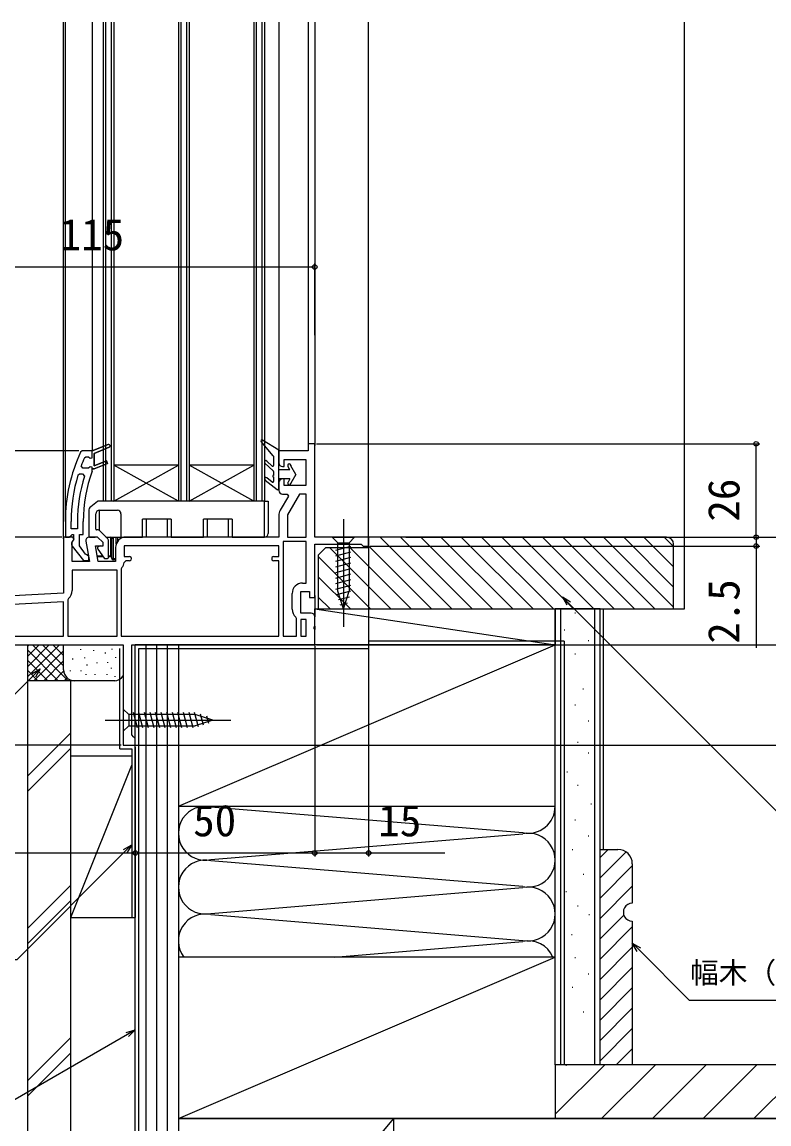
# Model space of a CAD drawing. Units: millimetres, scale not verified. Extents: x -525 to 525, y -783 to 778.
# Drawn here: x 128.4 to 336.6, y 81.8 to 388.8 of the extents above; entities that cross this region are included whole.
import ezdxf
from ezdxf.enums import TextEntityAlignment as Align

# ---------------------------------------------------------------- set-up
doc = ezdxf.new("R2010")
doc.units = ezdxf.units.MM
doc.header["$LTSCALE"] = 4
for name, color, linetype in [('0-2_YKK_11', 7, 'Continuous'), ('0-3_YKK_12', 2, 'Continuous'), ('0-4_YKK_13', 4, 'Continuous'), ('0-6_YKK_D', 6, 'Continuous'), ('0-8_YSS_K', 3, 'Continuous'), ('0-9_YSS_KE', 3, 'Continuous')]:
    doc.layers.add(name, color=color, linetype=linetype)
doc.styles.add('ＭＳ ゴシック', font='')
doc.styles.get('ＭＳ ゴシック').set_extended_font_data('MS Gothic')

msp = doc.modelspace()

# ---------------------------------------------------------------- linework, layer by layer
at = {"layer": '0-2_YKK_11'}
for p, q in [((200, 260.5), (200, 258.3)), ((203.7, 225.2), (203.7, 229.6))]:
    msp.add_line(p, q, dxfattribs=at)
for points in [[(145.795, 267.399), (146.253, 267.699), (146.925, 267.699), (147.41, 267.324), (148, 267.399), (148, 269.299), (152.452, 271.071), (148, 269.299), (145.218, 269.299), (144.764, 269.01)], [(152.748, 270.328), (148.5, 268.637), (148.5, 265.16), (151.952, 266.534), (152.248, 265.791), (148.5, 264.299), (148, 264.299), (148, 264.799), (147.41, 264.874), (146.925, 264.499), (146.9, 264.499), (145.365, 264.499), (144.896, 265.174)], [(147.97, 263.682), (148, 263.853), (148, 264.299), (148.5, 264.299), (152.248, 265.791), (151.952, 266.534), (148.5, 265.16), (148.5, 268.637), (152.748, 270.328)], [(209, 224.1), (206.1, 224.1), (206.1, 230.1), (208.5, 230.1), (208.5, 228.5), (210, 228.5), (210, 243.3), (222.908, 243.3), (223.204, 243.05), (223.5, 242.8), (225, 242.8), (225, 245.3), (210, 245.3), (210, 271.3), (208.2, 271.3), (208.2, 269.3), (200, 269.3), (200, 266)], [(201, 265), (201.5, 265), (201.5, 266.9), (207.5, 266.9), (207.5, 259.7), (201.5, 259.7), (201.5, 261.5), (201, 261.5)], [(144.009, 262.544), (144.487, 262.899), (145.324, 262.899), (145.801, 262.252)], [(201, 257.3), (202.345, 257.3), (202.673, 256.733), (200.389, 252.777)], [(140.5, 249.667), (140.5, 245.299), (141.6, 245.299), (142.096, 245.737), (142.394, 245.999), (142.8, 245.999), (142.8, 244.599), (142.6, 244.199)], [(143.9, 249.667), (143.9, 247.599), (142.1, 247.599), (142.1, 249.667)], [(142.413, 242.783), (145.525, 238.799), (147, 238.799), (147, 239.901), (146.525, 240.4), (146.155, 240.592), (144.4, 242.838), (144.4, 245.999), (145.5, 245.999), (145.5, 249.667)], [(200, 251.327), (200, 245.3), (157.4, 245.3)], [(146.215, 244.126), (147.207, 238.5), (142.4, 238.5), (142.4, 243.856), (142.942, 244.724), (142.623, 245.3), (140, 245.3), (140, 229.658), (95.948, 227.35)], [(154.5, 242.4), (154.5, 238.5), (149.644, 238.5), (148.868, 242.9), (151, 242.9), (151, 243.8), (149.5, 245.3), (147.2, 245.3)], [(198.6, 239.9), (200, 239.9), (200, 242.9), (156.9, 242.9), (156.9, 239.9), (158.3, 239.9)], [(201.2, 244.1), (201.2, 217.7), (204.9, 217.7), (204.9, 222.608), (204.722, 222.99)], [(206.6, 232.5), (207.6, 232.5), (207.6, 244.1), (201.2, 244.1)], [(156.1, 217.7), (200, 217.7), (200, 238.7), (198.6, 238.7)], [(156.238, 236.845), (156.1, 236.5), (156.1, 217.7)], [(158.3, 238.7), (157.384, 238.7), (156.887, 238.252)], [(154.9, 217.7), (154.9, 236.1), (142.4, 236.1), (142.4, 230.435)], [(141.376, 228.224), (141.2, 227.842), (141.2, 217.7), (154.9, 217.7)], [(96, 215.3), (156.6, 215.3), (156.6, 187.3), (160, 187.3), (160, 189.2), (159.5, 189.7), (159, 190.2), (159, 215.3), (210, 215.3), (210, 219.542), (209.88, 219.725), (209.88, 220.275), (210, 220.458), (210, 223.1)]]:
    msp.add_lwpolyline(points, dxfattribs=at)
for points in [[(207.6, 245.3), (207.6, 257.3), (205.771, 257.3), (202.4, 251.461), (202.4, 245.3)], [(140, 227.255), (97.4, 225.022), (97.4, 217.7), (140, 217.7)], [(207.6, 217.7), (207.6, 222.3), (206.1, 222.3), (206.1, 217.7)]]:
    msp.add_lwpolyline(points, close=True, dxfattribs=at)
for centre, radius, start, end in [((152.6, 270.699), 0.4, 291.69939, 111.69941), ((152.6, 270.699), 0.4, 291.69939, 111.69941), ((186.5, 249.667), 46, 155.13402, 179.99999), ((186.5, 249.667), 44.4, 156.46078, 159.55779), ((201, 266), 1, 180.00001, 269.99999), ((186.5, 249.667), 44.4, 163.13981, 180.00001), ((186.5, 249.667), 42.6, 162.81723, 180.00001), ((186.5, 249.667), 41, 160.01112, 180.00001), ((201, 260.5), 1, 90.00001, 179.99999), ((201, 258.3), 1, 180.00001, 269.99999), ((202.9, 251.327), 2.9, 150.00001, 180.00002), ((143.2, 243.399), 1, 126.86989, 218.08672), ((147.2, 244.3), 1, 90, 189.99998), ((157.4, 242.4), 2.9, 90.00001, 179.99999), ((158.3, 239.3), 0.6, 269.99999, 90.00001), ((198.6, 239.3), 0.6, 89.99999, 270.00001), ((154.5, 238.5), 2.4, 316.39716, 354.0622), ((139.5, 230.435), 2.9, 310.32022, 0.00001), ((206.6, 229.6), 2.9, 90.00001, 179.99999), ((206.6, 225.2), 2.9, 180.00001, 229.63901), ((209, 223.1), 1, 0.00001, 89.99999)]:
    msp.add_arc(centre, radius, start, end, dxfattribs=at)
at = {"layer": '0-3_YKK_12'}
for p, q in [((140, 244.8), (140, 388.8)), ((140.5, 249.667), (140.5, 388.8)), ((148, 388.8), (148, 269.299)), ((151, 388.8), (151, 255.3)), ((151.7, 388.8), (151.7, 255.3)), ((153.3, 388.8), (153.3, 255.3)), ((154, 388.8), (154, 255.3)), ((172, 388.8), (172, 255.3)), ((172.7, 388.8), (172.7, 255.3)), ((174.3, 388.8), (174.3, 255.3)), ((175, 388.8), (175, 255.3)), ((193, 388.8), (193, 255.3)), ((193.7, 388.8), (193.7, 255.3)), ((195.3, 388.8), (195.3, 255.3)), ((196, 388.8), (196, 255.3)), ((200, 388.8), (200, 268.8)), ((208.2, 388.8), (208.2, 270.8)), ((210, 388.8), (210, 270.8)), ((225, 243.761), (225, 388.8)), ((172, 265.3), (154, 265.3)), ((172, 255.3), (154, 265.3)), ((154, 255.3), (172, 265.3)), ((193, 265.3), (175, 265.3)), ((193, 255.3), (175, 265.3)), ((175, 255.3), (193, 265.3)), ((196, 255.3), (151, 255.3)), ((210, 229), (210, 223.1)), ((210, 220.458), (210, 219.542))]:
    msp.add_line(p, q, dxfattribs=at)
at = {"layer": '0-4_YKK_13'}
for p, q in [((198.452, 267.956), (195.072, 271.905)), ((200, 269.5), (195.46, 272.354)), ((198.5, 267.826), (198.5, 265.252)), ((200, 258.8), (200, 269.5)), ((198.436, 263.759), (196.128, 265.907)), ((198.164, 265.105), (196.672, 266.493)), ((202.5, 265.3), (202.5, 265.068)), ((203.055, 264), (202.554, 264.868)), ((203.3, 265.3), (203.3, 265.175)), ((204.7, 262.75), (203.3, 265.175)), ((196.154, 261.185), (199.516, 258.563)), ((198.177, 260.627), (196.645, 261.816)), ((198.5, 263.613), (198.5, 262.478)), ((198.5, 262.078), (198.5, 260.785)), ((203.055, 264), (200, 264)), ((203.055, 261.5), (200, 261.5)), ((203.055, 261.5), (202.554, 260.632)), ((204.7, 262.75), (203.3, 260.325)), ((202.5, 260.432), (202.5, 260.2)), ((203.3, 260.325), (203.3, 260.2)), ((149.418, 255.234), (147.563, 253.75)), ((196, 255.3), (149.605, 255.3)), ((196, 255.3), (197, 255.3)), ((196, 245.3), (196, 255.3)), ((197, 255.3), (197, 246.3)), ((147, 252.579), (147, 245.5)), ((149, 247.5), (149, 251.8)), ((150, 252.8), (155, 252.8)), ((150, 247.128), (150, 252.8)), ((156, 251.8), (156, 245.3)), ((170, 250.3), (162, 250.3)), ((162, 245.3), (162, 250.3)), ((169, 245.3), (169, 250.3)), ((170, 250.3), (170, 245.3)), ((187, 250.3), (179, 250.3)), ((179, 245.3), (179, 250.3)), ((186, 245.3), (186, 250.3)), ((187, 250.3), (187, 245.3)), ((218, 250.3), (218, 220.3)), ((149.621, 247.3), (149.2, 247.3)), ((152.354, 244.775), (149.975, 247.154)), ((147, 245.28), (147, 245.3)), ((147.2, 245.3), (147, 245.3)), ((147.2, 245.3), (148.793, 245.3)), ((150.193, 242.9), (149.6, 242.558)), ((151.828, 245.3), (156, 245.3)), ((152.5, 239.6), (152.5, 244.421)), ((153.5, 239.3), (153.5, 245)), ((153.5, 245), (153.8, 245)), ((153.8, 245), (153.8, 239.3)), ((154.7, 243.458), (154.7, 245.3)), ((155, 245.3), (155, 244.028)), ((156, 245.3), (162, 245.3)), ((170, 245.3), (169, 245.3)), ((170, 245.3), (179, 245.3)), ((187, 245.3), (186, 245.3)), ((187, 245.3), (196, 245.3)), ((214.9, 245.3), (221.1, 245.3)), ((214.9, 245.3), (216.45, 243.75)), ((215.9, 241.665), (220.1, 242.79)), ((216.45, 230.216), (216.45, 243.75)), ((216.45, 243.75), (219.55, 243.75)), ((221.1, 245.3), (219.55, 243.75)), ((219.55, 243.75), (219.55, 230.216)), ((149.362, 240.1), (150.83, 240.1)), ((151.04, 239.8), (149.415, 239.8)), ((149.5, 242.385), (149.5, 242.063)), ((149.536, 241.948), (151.301, 239.428)), ((152.5, 240.1), (153.2, 240.1)), ((153.2, 239.8), (152.5, 239.8)), ((153.2, 240.1), (153.2, 239.8)), ((215.9, 240.112), (220.1, 241.237)), ((215.9, 238.559), (220.1, 239.684)), ((151.547, 239.3), (152.2, 239.3)), ((153.8, 239.3), (154.5, 239.3)), ((154.5, 239), (153.8, 239)), ((215.9, 237.006), (220.1, 238.131)), ((215.9, 235.453), (220.1, 236.579)), ((215.9, 233.9), (220.1, 235.026)), ((215.9, 232.347), (220.1, 233.473)), ((215.9, 230.794), (220.1, 231.92)), ((216.159, 229.311), (220.1, 230.367)), ((218, 225.3), (216.45, 230.216)), ((216.61, 227.879), (219.646, 228.692)), ((218, 225.3), (219.55, 230.216)), ((217.062, 226.447), (219.112, 226.996)), ((156.6, 197.4), (156.6, 191.2)), ((156.6, 197.4), (158.15, 195.85)), ((151.6, 194.3), (186.6, 194.3)), ((176.684, 195.85), (158.15, 195.85)), ((158.15, 195.85), (158.15, 192.75)), ((160.576, 192.2), (159.451, 196.4)), ((162.129, 192.2), (161.004, 196.4)), ((163.682, 192.2), (162.557, 196.4)), ((165.235, 192.2), (164.11, 196.4)), ((166.788, 192.2), (165.663, 196.4)), ((168.341, 192.2), (167.216, 196.4)), ((169.894, 192.2), (168.769, 196.4)), ((171.447, 192.2), (170.321, 196.4)), ((173, 192.2), (171.874, 196.4)), ((174.553, 192.2), (173.427, 196.4)), ((176.106, 192.2), (174.98, 196.4)), ((177.589, 192.459), (176.533, 196.4)), ((181.6, 194.3), (176.684, 195.85)), ((181.6, 194.3), (176.684, 192.75)), ((179.021, 192.91), (178.208, 195.946)), ((180.453, 193.362), (179.904, 195.412)), ((156.6, 191.2), (158.15, 192.75)), ((158.15, 192.75), (176.684, 192.75))]:
    msp.add_line(p, q, dxfattribs=at)
for points in [[(163, 250.3), (163, 245.3), (162, 245.3)], [(180, 250.3), (180, 245.3), (179, 245.3)], [(153.5, 240.1), (153.2, 240.1), (153.2, 245.3)], [(153.8, 239), (153.8, 239.3), (153.5, 239.3)]]:
    msp.add_lwpolyline(points, dxfattribs=at)
for centre, radius, start, end in [((195.3, 272.1), 0.3, 57.84718, 220.56105), ((198.3, 267.826), 0.2, 0, 40.56105), ((196.4, 266.2), 0.4, 47.0674, 227.0674), ((198.3, 265.252), 0.2, 227.0674, 0), ((202.9, 265.3), 0.4, 0, 180), ((202.9, 265.068), 0.4, 180, 210), ((196.4, 261.5), 0.4, 52.18768, 232.05449), ((198.5, 262.278), 0.2, 90, 270), ((198.3, 263.613), 0.2, 0, 47.0674), ((198.3, 260.785), 0.2, 232.18768, 0), ((199.7, 258.8), 0.3, 232.05449, 0), ((202.9, 260.432), 0.4, 150, 180), ((202.9, 260.2), 0.4, 180, 0), ((149.605, 255), 0.3, 90, 128.65981), ((148.5, 252.579), 1.5, 128.65981, 180), ((150, 251.8), 1, 90, 180), ((155, 251.8), 1, 0, 90), ((149.2, 247.5), 0.2, 180, 270), ((149.621, 246.8), 0.5, 45, 90), ((196, 246.3), 1, 270, 0), ((147.2, 245.5), 0.2, 180, 270), ((149.7, 242.385), 0.2, 120, 180), ((152, 244.421), 0.5, 0, 45), ((153.2, 245), 0.3, 0, 90), ((153.2, 245), 0.6, 0, 30), ((149.7, 242.063), 0.2, 180, 215), ((152.2, 239.6), 0.3, 270, 0), ((153.2, 239.5), 0.3, 0, 90), ((151.547, 239.6), 0.3, 215, 270), ((153.8, 239.3), 0.3, 180, 270)]:
    msp.add_arc(centre, radius, start, end, dxfattribs=at)
at = {"layer": '0-6_YKK_D'}
for p, q in [((95, 320.559), (210, 320.559)), ((210, 301.559), (210, 321.559)), ((210.5, 271.3), (334, 271.3)), ((333, 245.3), (333, 271.3)), ((144.218, 269.299), (74, 269.299)), ((333, 245.3), (333, 247.85)), ((139.5, 245.3), (74, 245.3)), ((138.5, 245.3), (74, 245.3)), ((225.45, 242.8), (334, 242.8)), ((235.361, 245.3), (334, 245.3)), ((235.361, 245.3), (334, 245.3)), ((235.361, 245.3), (354, 245.3)), ((235.361, 245.3), (354, 245.3)), ((333, 245.3), (333, 242.8)), ((333, 242.8), (333, 214.473)), ((225, 242.3), (225, 156.3)), ((210, 215.05), (210, 156.3)), ((210.5, 215.3), (354, 215.3)), ((224.75, 215.3), (374, 215.3)), ((224.75, 215.3), (374, 215.3)), ((210, 214.05), (210, 156.3)), ((156.1, 187.3), (74, 187.3)), ((159.3, 187.3), (374, 187.3)), ((160, 186.8), (160, 156.3)), ((160, 186.8), (160, 156.3)), ((95, 157.3), (160, 157.3)), ((160, 157.3), (210, 157.3))]:
    msp.add_line(p, q, dxfattribs=at)
for points in [[(280.331, 226.332), (279.011, 228.618), (281.298, 227.298)], [(279.011, 228.618), (280.814, 226.815), (341.11, 166.52), (398.043, 166.52)], [(133.498, 208.6), (131.695, 206.797), (82.198, 157.3), (-5.231, 157.3)], [(131.211, 207.28), (133.498, 208.6), (132.178, 206.314)], [(159, 159.599), (157.197, 157.796), (126.945, 127.543), (37.985, 127.543)], [(156.714, 158.279), (159, 159.599), (157.68, 157.312)], [(210, 157.3), (225, 157.3), (246.277, 157.3)], [(299.82, 129.894), (298.5, 132.18), (300.786, 130.86)], [(298.5, 132.18), (300.303, 130.377), (314.367, 116.313), (371.393, 116.313)], [(160, 108.006), (157.792, 106.731), (120.498, 85.2), (32.215, 85.2)], [(157.45, 107.323), (160, 108.006), (158.133, 106.14)]]:
    msp.add_lwpolyline(points, dxfattribs=at)
for centre in [(210, 320.559), (333, 271.3), (333, 245.3), (333, 245.3), (333, 242.8), (160, 157.3), (160, 157.3), (210, 157.3), (210, 157.3), (225, 157.3)]:
    msp.add_circle(centre, 0.637, dxfattribs=at)
at = {"layer": '0-8_YSS_K'}
for p, q in [((313, 225.3), (313, 388.8)), ((225, 242.853), (242.553, 225.3)), ((228.21, 245.3), (248.21, 225.3)), ((233.867, 245.3), (253.867, 225.3)), ((239.524, 245.3), (259.524, 225.3)), ((245.181, 245.3), (265.181, 225.3)), ((250.837, 245.3), (270.837, 225.3)), ((256.494, 245.3), (276.494, 225.3)), ((262.151, 245.3), (282.151, 225.3)), ((267.808, 245.3), (287.808, 225.3)), ((273.465, 245.3), (293.465, 225.3)), ((279.122, 245.3), (299.122, 225.3)), ((284.779, 245.3), (304.779, 225.3)), ((290.435, 245.3), (310, 225.735)), ((296.092, 245.3), (310, 231.392)), ((301.749, 245.3), (310, 237.049)), ((307.406, 245.3), (310, 242.706)), ((211, 239.883), (225.583, 225.3)), ((214.24, 242.3), (231.24, 225.3)), ((219.896, 242.3), (236.896, 225.3)), ((211, 234.226), (219.926, 225.3)), ((211, 228.569), (214.269, 225.3)), ((278.5, 225.3), (278.5, 98.299)), ((282.469, 224.191), (282.669, 224.191)), ((288, 225.3), (288, 98.299)), ((290.5, 158.3), (290.5, 225.3)), ((310, 225.3), (313, 225.3)), ((279.485, 219.47), (279.685, 219.47)), ((130, 205.3), (130, 215.3)), ((130, 206.442), (138.858, 215.3)), ((130, 209.271), (136.029, 215.3)), ((130, 212.099), (133.201, 215.3)), ((130, 214.927), (130.373, 215.3)), ((131.314, 215.3), (141.314, 205.3)), ((134.142, 215.3), (140, 209.442)), ((136.971, 215.3), (140, 212.271)), ((139.799, 215.3), (140, 215.099)), ((140, 208.3), (140, 215.3)), ((172, 215.3), (160, 215.3)), ((160, -20.05), (160, 215.3)), ((163, -20.05), (163, 215.3)), ((166, -20.05), (166, 215.3)), ((169, -20.05), (169, 215.3)), ((172, 215.3), (172, -20.05)), ((172, 170.3), (277, 215.3)), ((277, 215.3), (210, 215.3)), ((286.199, 216.486), (286.399, 216.486)), ((130, 213.785), (138.485, 205.3)), ((131.686, 205.3), (140, 213.614)), ((144.755, 214.084), (144.755, 213.884)), ((148.349, 213.78), (148.349, 213.58)), ((151.566, 213.112), (151.566, 212.912)), ((153.415, 214.196), (153.415, 213.996)), ((154.502, 211.889), (154.502, 211.689)), ((282.469, 212.756), (282.669, 212.756)), ((130, 210.957), (135.657, 205.3)), ((134.515, 205.3), (140, 210.785)), ((142.495, 211.443), (142.495, 211.243)), ((145.842, 211.777), (145.842, 211.577)), ((146.501, 209.774), (146.501, 209.574)), ((149.294, 210.377), (149.294, 210.177)), ((152.233, 210.442), (152.233, 210.242)), ((153.246, 208.91), (153.246, 208.71)), ((130, 208.128), (132.828, 205.3)), ((137.343, 205.3), (140.018, 207.975)), ((140.172, 205.3), (140.966, 206.095)), ((141.828, 208.105), (141.828, 207.905)), ((144.841, 208.105), (144.841, 207.905)), ((146.167, 207.104), (146.167, 206.904)), ((148.682, 207.104), (148.682, 206.904)), ((152.064, 207.104), (152.064, 206.904)), ((154.333, 206.603), (154.333, 206.403)), ((279.485, 207.534), (279.685, 207.534)), ((143, 205.3), (130, 205.3)), ((154.351, 205.3), (143, 205.3)), ((284.707, 203.058), (284.907, 203.058)), ((282.469, 198.582), (282.669, 198.582)), ((286.199, 194.106), (286.399, 194.106)), ((142, 190.758), (130, 178.758)), ((279.485, 191.122), (279.685, 191.122)), ((283.215, 188.138), (283.415, 188.138)), ((130, 174.515), (142, 186.515)), ((142, 139.3), (142, 184.3)), ((159, 184.3), (142, 184.3)), ((160, 184.3), (160, 139.3)), ((286.199, 185.154), (286.399, 185.154)), ((142, 139.3), (159, 181.8)), ((280.231, 179.932), (280.431, 179.932)), ((283.215, 176.203), (283.415, 176.203)), ((181.032, 170.142), (267.968, 162.958)), ((286.945, 170.981), (287.145, 170.981)), ((282.469, 166.505), (282.669, 166.505)), ((181.032, 155.458), (267.968, 162.642)), ((286.199, 162.029), (286.399, 162.029)), ((281.723, 158.299), (281.923, 158.299)), ((289.5, 155.998), (291.802, 158.3)), ((289.5, 150.341), (296.76, 157.601)), ((267.968, 147.958), (181.032, 155.142)), ((289.5, 144.684), (298.5, 153.684)), ((298.5, 154.3), (298.5, 143.3)), ((284.783, 151.368), (284.983, 151.368)), ((142, 148.331), (130, 136.331)), ((181.032, 140.458), (267.968, 147.642)), ((289.5, 139.027), (298.5, 148.027)), ((279.981, 146.566), (280.181, 146.566)), ((142, 144.089), (130, 132.089)), ((283.182, 142.565), (283.382, 142.565)), ((142, 139.3), (160, 139.3)), ((181.032, 140.142), (267.968, 132.958)), ((286.384, 140.164), (286.584, 140.164)), ((289.5, 133.371), (296.131, 140.002)), ((289.5, 127.714), (298.5, 136.714)), ((215.424, 128.3), (267.968, 132.642)), ((281.582, 134.561), (281.782, 134.561)), ((289.5, 122.057), (298.5, 131.057)), ((172, 83.3), (277, 128.3)), ((282.469, 128.136), (282.669, 128.136)), ((286.199, 123.66), (286.399, 123.66)), ((289.5, 116.4), (298.5, 125.4)), ((281.723, 119.93), (281.923, 119.93)), ((289.5, 110.743), (298.5, 119.743)), ((289.5, 105.086), (298.5, 114.086)), ((284.783, 112.999), (284.983, 112.999)), ((289.5, 99.429), (298.5, 108.429)), ((142, 105.905), (130, 93.905)), ((142, 101.662), (130, 89.662)), ((294.027, 98.3), (298.5, 102.773)), ((277, 84.499), (290.801, 98.3)), ((289.943, 83.3), (304.943, 98.3)), ((304.085, 83.3), (319.085, 98.3)), ((318.227, 83.3), (333.227, 98.3)), ((332.369, 83.3), (347.369, 98.3)), ((279.981, 98.198), (280.181, 98.198)), ((172, 11.3), (232, 83.3))]:
    msp.add_line(p, q, dxfattribs=at)
for points in [[(210, 225.3), (277, 225.3), (277, 215.3)], [(210, 215.3), (210, 225.3), (277, 215.3)], [(289.5, 98.3), (289.5, 158.3), (294.5, 158.3)], [(298.5, 138.3), (298.5, 98.3), (289.5, 98.3)]]:
    msp.add_lwpolyline(points, dxfattribs=at)
for centre, radius, start, end in [((143, 208.3), 3, 180, 270), ((154.1, 208.3), 3, 270, 326.44238), ((179.5, 162.8), 7.5, 78.21647, 281.78351), ((269.5, 170.3), 7.5, 258.21646, 0), ((269.5, 155.3), 7.5, 258.21646, 101.78354), ((294.5, 154.3), 4, 0.00001, 89.99999), ((179.5, 147.8), 7.5, 78.21647, 281.78351), ((269.5, 140.3), 7.5, 258.21646, 101.78354), ((298.5, 140.8), 2.5, 89.99999, 270.00001), ((179.5, 132.8), 7.5, 78.21647, 216.8699), ((269.5, 125.3), 7.5, 23.57819, 101.78354)]:
    msp.add_arc(centre, radius, start, end, dxfattribs=at)
at = {"layer": '0-9_YSS_KE'}
for p, q in [((289.5, 225.3), (277, 225.3)), ((277, 98.299), (277, 225.3)), ((289.5, 98.299), (289.5, 225.3)), ((279.5, 216.3), (225, 216.3)), ((279.5, 216.3), (279.5, 98.3)), ((155.651, 186.3), (155.651, 214.3)), ((130, -20.05), (130, 205.3)), ((289.5, 98.299), (277, 98.299)), ((383.5, 83.3), (232, 83.3)), ((232, 71.3), (232, 83.3))]:
    msp.add_line(p, q, dxfattribs=at)
for points in [[(308, 245.3), (225, 245.3), (225, 242.3), (213, 242.3), (211, 240.3), (211, 225.3)], [(211, 225.3), (310, 225.3), (310, 243.3)], [(161, -20.05), (161, 214.3), (225, 214.3)], [(142, -20.05), (142, 205.3), (130, 205.3)], [(155.651, 186.3), (159, 186.3), (159, 139.3)], [(172, 128.3), (172, 83.3), (172, -20.05)], [(277, 98.299), (277, 128.3), (172, 128.3), (172, 83.3), (277, 83.3)], [(383.5, 98.3), (277, 98.3), (277, 83.3), (383.5, 83.3)], [(172, 83.3), (172, 11.3), (232, 11.3)], [(232, 11.3), (232, 83.3), (172, 83.3)]]:
    msp.add_lwpolyline(points, dxfattribs=at)
msp.add_lwpolyline([(277, 170.3), (277, 215.3), (172, 215.3), (172, 170.3)], close=True, dxfattribs=at)
msp.add_arc((308, 243.3), 2, 0.00001, 89.99999, dxfattribs=at)

# ---------------------------------------------------------------- texts
at = {"layer": '0-6_YKK_D', "style": 'ＭＳ ゴシック'}
for s, height, p in [('115', 8.798, (138.932, 322.559)), ('50', 8.798, (176.136, 159.3)), ('15', 8.798, (227.709, 159.3)), ('幅木（別途）', 5.865, (314.58, 119.253))]:
    msp.add_text(s, height=height, dxfattribs=at).set_placement(p, align=Align.BOTTOM_LEFT)
for s, p in [('26', (331, 249.607)), ('2.5', (331, 215.586))]:
    msp.add_text(s, height=8.798, rotation=90, dxfattribs=at).set_placement(p, align=Align.BOTTOM_LEFT)

doc.saveas('drawing.dxf')
